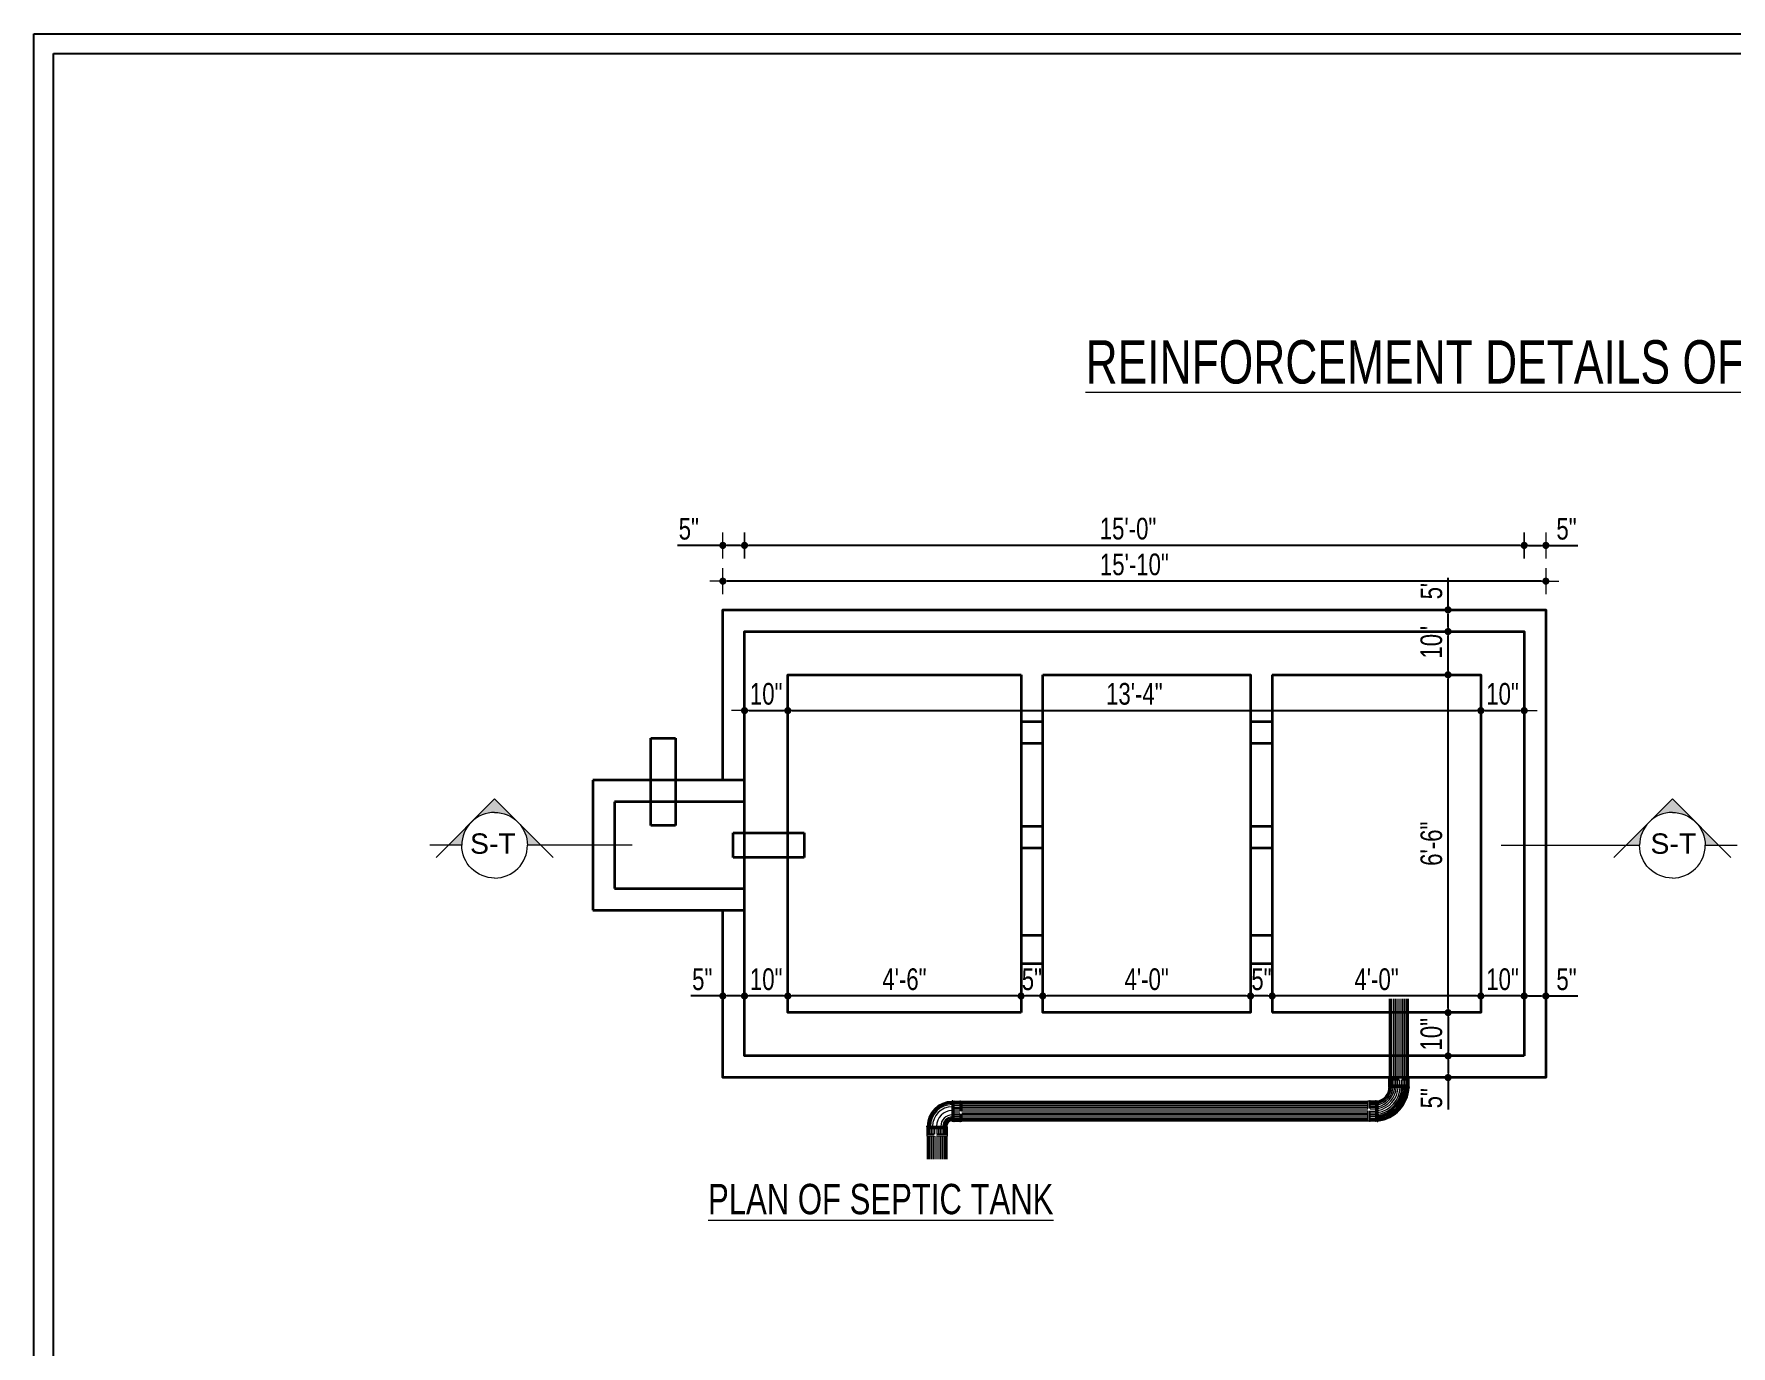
# Model space of a CAD drawing. Extents: x 52891 to 66536, y -48165 to -44533.
# Drawn here: x 65674.3 to 66066.1, y -46550 to -46247 of the extents above; entities that cross this region are included whole.
import ezdxf
from ezdxf.enums import TextEntityAlignment as Align

# ---------------------------------------------------------------- set-up
doc = ezdxf.new("R2010")
doc.units = 0
doc.header["$MEASUREMENT"] = 0
doc.header["$PDMODE"] = 3
doc.linetypes.add('ACAD_ISO02W100', pattern=[15, 12, -3])
doc.linetypes.add('DASHED2', pattern=[9.525, 6.35, -3.175])
doc.layers.get('DEFPOINTS').update_dxf_attribs({"lineweight": 13})
for name, color, linetype, lineweight in [('DIM-18', 163, 'Continuous', 18), ('FOOTING', 101, 'Continuous', 35), ('line', 7, 'Continuous', 15), ('LINE-1', 8, 'ACAD_ISO02W100', 13), ('P-Hach', 20, 'Continuous', 13), ('s-mark', 22, 'Continuous', 13), ('Text1', 7, 'Continuous', 13), ('WALL', 7, 'Continuous', 30)]:
    doc.layers.add(name, color=color, linetype=linetype, lineweight=lineweight)
doc.layers.add('Layer1', color=174, linetype='Continuous')
doc.layers.add('Pipe', color=7, linetype='Continuous', lineweight=13, true_color=0x9500c7)
doc.styles.add('RS', font='arial.ttf')
doc.styles.add('RS6', font='times.ttf')
doc.styles.add('STYLE2', font='swisscl.ttf')
doc.styles.add('STYLE20', font='swisscl.ttf')
doc.dimstyles.new('dim-01', dxfattribs={"dimtxt": 6, "dimasz": 2, "dimexe": 0.18, "dimexo": 0.0625, "dimgap": 0.5, "dimtad": 0, "dimdec": 1, "dimrnd": 0.125, "dimzin": 3, "dimdsep": 46, "dimlunit": 4, "dimtxsty": 'RS6', "dimblk": 'dim-01', "dimcen": 2, "dimse1": 1, "dimse2": 1, "dimclrt": 7, "dimadec": 0, "dimazin": 0, "dimtfac": 1, "dimtdec": 1, "dimtix": 1, "dimtmove": 0, "dimatfit": 3, "dimldrblk": 'dim-01', "dimfxl": 1, "dimtvp": 0.75, "dimtolj": 1, "dimtzin": 0, "dimarcsym": 0})

# ---------------------------------------------------------------- blocks, each defined once
blk = doc.blocks.new('dim-01')
at = {"layer": 'line', "linetype": 'Continuous'}
for p, q in [((-3, 0), (3, 0)), ((0, 3), (0, -3))]:
    blk.add_line(p, q, dxfattribs=at)
at = {"layer": 'line', "color": 6, "linetype": 'Continuous', "const_width": 0.825}
blk.add_lwpolyline([(-0.41, 0, 1), (0.41, 0, 1)], format="xyb", close=True, dxfattribs=at)
blk = doc.blocks.new('*D1934')
at = {"layer": 'DEFPOINTS', "color": 0}
for p in [(66018.37, -46365.09), (66023.37, -46381.25), (66018.37, -46386.25)]:
    blk.add_point(p, dxfattribs=at)
at = {"layer": 'DIM-18', "color": 0, "lineweight": -2}
for p, q in [((66019.37, -46365.09), (66022.37, -46365.09)), ((66023.37, -46365.09), (66030.78, -46365.09))]:
    blk.add_line(p, q, dxfattribs=at)
at = {"layer": 'DIM-18', "color": 0, "lineweight": -2, "rotation": 180}
blk.add_blockref('dim-01', (66018.37, -46365.09), dxfattribs=at)
at = {"layer": 'DIM-18', "color": 0, "lineweight": -2}
blk.add_blockref('dim-01', (66023.37, -46365.09), dxfattribs=at)
at = {"layer": 'DIM-18', "color": 7, "insert": (66028.14, -46361.27), "char_height": 5, "attachment_point": 5, "style": 'STYLE20'}
blk.add_mtext('\\A1;5"', dxfattribs=at)
blk = doc.blocks.new('*D1935')
at = {"layer": 'DEFPOINTS', "color": 0}
for p in [(65838.37, -46365.09), (65838.37, -46386.25), (66018.37, -46386.25)]:
    blk.add_point(p, dxfattribs=at)
at = {"layer": 'DIM-18', "color": 0, "lineweight": -2}
blk.add_line((66017.37, -46365.09), (65839.37, -46365.09), dxfattribs=at)
at = {"layer": 'DIM-18', "color": 0, "lineweight": -2, "rotation": 180}
blk.add_blockref('dim-01', (65838.37, -46365.09), dxfattribs=at)
at = {"layer": 'DIM-18', "color": 0, "lineweight": -2}
blk.add_blockref('dim-01', (66018.37, -46365.09), dxfattribs=at)
at = {"layer": 'DIM-18', "color": 7, "insert": (65926.91, -46361.25), "char_height": 5, "attachment_point": 5, "style": 'STYLE20'}
blk.add_mtext('\\A1;15\'-0"', dxfattribs=at)
blk = doc.blocks.new('*D1936')
at = {"layer": 'DEFPOINTS', "color": 0}
for p in [(65833.37, -46365.09), (65833.37, -46381.25), (65838.37, -46386.25)]:
    blk.add_point(p, dxfattribs=at)
at = {"layer": 'DIM-18', "color": 0, "lineweight": -2}
for p, q in [((65833.37, -46365.09), (65822.88, -46365.09)), ((65837.37, -46365.09), (65834.37, -46365.09))]:
    blk.add_line(p, q, dxfattribs=at)
at = {"layer": 'DIM-18', "color": 0, "lineweight": -2, "rotation": 180}
blk.add_blockref('dim-01', (65833.37, -46365.09), dxfattribs=at)
at = {"layer": 'DIM-18', "color": 0, "lineweight": -2}
blk.add_blockref('dim-01', (65838.37, -46365.09), dxfattribs=at)
at = {"layer": 'DIM-18', "color": 7, "insert": (65825.51, -46361.27), "char_height": 5, "attachment_point": 5, "style": 'STYLE20'}
blk.add_mtext('\\A1;5"', dxfattribs=at)
blk = doc.blocks.new('*D1937')
at = {"layer": 'DEFPOINTS', "color": 0}
for p in [(65833.37, -46373.34), (65833.37, -46379.97), (66023.37, -46379.97)]:
    blk.add_point(p, dxfattribs=at)
at = {"layer": 'DIM-18', "color": 0, "lineweight": -2}
blk.add_line((66022.37, -46373.34), (65834.37, -46373.34), dxfattribs=at)
at = {"layer": 'DIM-18', "color": 0, "lineweight": -2, "rotation": 180}
blk.add_blockref('dim-01', (65833.37, -46373.34), dxfattribs=at)
at = {"layer": 'DIM-18', "color": 0, "lineweight": -2}
blk.add_blockref('dim-01', (66023.37, -46373.34), dxfattribs=at)
at = {"layer": 'DIM-18', "color": 7, "insert": (65928.37, -46369.5), "char_height": 5, "attachment_point": 5, "style": 'STYLE20'}
blk.add_mtext('\\A1;15\'-10"', dxfattribs=at)
blk = doc.blocks.new('*D1938')
at = {"layer": 'DEFPOINTS', "color": 0}
for p in [(66008.37, -46469.13), (66008.37, -46472.97), (66018.37, -46473.46)]:
    blk.add_point(p, dxfattribs=at)
at = {"layer": 'DIM-18', "color": 0, "lineweight": -2}
blk.add_line((66017.37, -46469.13), (66009.37, -46469.13), dxfattribs=at)
at = {"layer": 'DIM-18', "color": 0, "lineweight": -2, "rotation": 180}
blk.add_blockref('dim-01', (66008.37, -46469.13), dxfattribs=at)
at = {"layer": 'DIM-18', "color": 0, "lineweight": -2}
blk.add_blockref('dim-01', (66018.37, -46469.13), dxfattribs=at)
at = {"layer": 'DIM-18', "color": 7, "insert": (66013.37, -46465.29), "char_height": 5, "attachment_point": 5, "style": 'STYLE20'}
blk.add_mtext('\\A1;10"', dxfattribs=at)
blk = doc.blocks.new('*D1939')
at = {"layer": 'DEFPOINTS', "color": 0}
for p in [(65960.21, -46469.13), (65960.21, -46472.97), (66008.37, -46472.97)]:
    blk.add_point(p, dxfattribs=at)
at = {"layer": 'DIM-18', "color": 0, "lineweight": -2}
blk.add_line((66007.37, -46469.13), (65961.21, -46469.13), dxfattribs=at)
at = {"layer": 'DIM-18', "color": 0, "lineweight": -2, "rotation": 180}
blk.add_blockref('dim-01', (65960.21, -46469.13), dxfattribs=at)
at = {"layer": 'DIM-18', "color": 0, "lineweight": -2}
blk.add_blockref('dim-01', (66008.37, -46469.13), dxfattribs=at)
at = {"layer": 'DIM-18', "color": 7, "insert": (65984.29, -46465.29), "char_height": 5, "attachment_point": 5, "style": 'STYLE20'}
blk.add_mtext('\\A1;4\'-0"', dxfattribs=at)
blk = doc.blocks.new('*D1940')
at = {"layer": 'DEFPOINTS', "color": 0}
for p in [(65955.21, -46461.7), (65955.21, -46469.13), (65960.21, -46472.97)]:
    blk.add_point(p, dxfattribs=at)
at = {"layer": 'DIM-18', "color": 0, "lineweight": -2}
blk.add_line((65959.21, -46469.13), (65956.21, -46469.13), dxfattribs=at)
at = {"layer": 'DIM-18', "color": 0, "lineweight": -2, "rotation": 180}
blk.add_blockref('dim-01', (65955.21, -46469.13), dxfattribs=at)
at = {"layer": 'DIM-18', "color": 0, "lineweight": -2}
blk.add_blockref('dim-01', (65960.21, -46469.13), dxfattribs=at)
at = {"layer": 'DIM-18', "color": 7, "insert": (65957.71, -46465.3), "char_height": 5, "attachment_point": 5, "style": 'STYLE20'}
blk.add_mtext('\\A1;5"', dxfattribs=at)
blk = doc.blocks.new('*D1941')
at = {"layer": 'DEFPOINTS', "color": 0}
for p in [(65907.21, -46461.7), (65955.21, -46461.7), (65907.21, -46469.13)]:
    blk.add_point(p, dxfattribs=at)
at = {"layer": 'DIM-18', "color": 0, "lineweight": -2}
blk.add_line((65954.21, -46469.13), (65908.21, -46469.13), dxfattribs=at)
at = {"layer": 'DIM-18', "color": 0, "lineweight": -2, "rotation": 180}
blk.add_blockref('dim-01', (65907.21, -46469.13), dxfattribs=at)
at = {"layer": 'DIM-18', "color": 0, "lineweight": -2}
blk.add_blockref('dim-01', (65955.21, -46469.13), dxfattribs=at)
at = {"layer": 'DIM-18', "color": 7, "insert": (65931.21, -46465.29), "char_height": 5, "attachment_point": 5, "style": 'STYLE20'}
blk.add_mtext('\\A1;4\'-0"', dxfattribs=at)
blk = doc.blocks.new('*D1942')
at = {"layer": 'DEFPOINTS', "color": 0}
for p in [(65902.21, -46464.17), (65907.21, -46464.17), (65902.21, -46469.13)]:
    blk.add_point(p, dxfattribs=at)
at = {"layer": 'DIM-18', "color": 0, "lineweight": -2}
blk.add_line((65906.21, -46469.13), (65903.21, -46469.13), dxfattribs=at)
at = {"layer": 'DIM-18', "color": 0, "lineweight": -2, "rotation": 180}
blk.add_blockref('dim-01', (65902.21, -46469.13), dxfattribs=at)
at = {"layer": 'DIM-18', "color": 0, "lineweight": -2}
blk.add_blockref('dim-01', (65907.21, -46469.13), dxfattribs=at)
at = {"layer": 'DIM-18', "color": 7, "insert": (65904.71, -46465.3), "char_height": 5, "attachment_point": 5, "style": 'STYLE20'}
blk.add_mtext('\\A1;5"', dxfattribs=at)
blk = doc.blocks.new('*D1943')
at = {"layer": 'DEFPOINTS', "color": 0}
for p in [(65848.37, -46464.17), (65902.21, -46464.17), (65848.37, -46469.13)]:
    blk.add_point(p, dxfattribs=at)
at = {"layer": 'DIM-18', "color": 0, "lineweight": -2}
blk.add_line((65901.21, -46469.13), (65849.37, -46469.13), dxfattribs=at)
at = {"layer": 'DIM-18', "color": 0, "lineweight": -2, "rotation": 180}
blk.add_blockref('dim-01', (65848.37, -46469.13), dxfattribs=at)
at = {"layer": 'DIM-18', "color": 0, "lineweight": -2}
blk.add_blockref('dim-01', (65902.21, -46469.13), dxfattribs=at)
at = {"layer": 'DIM-18', "color": 7, "insert": (65875.29, -46465.29), "char_height": 5, "attachment_point": 5, "style": 'STYLE20'}
blk.add_mtext('\\A1;4\'-6"', dxfattribs=at)
blk = doc.blocks.new('*D1944')
at = {"layer": 'DEFPOINTS', "color": 0}
for p in [(65838.37, -46464.17), (65848.37, -46464.17), (65838.37, -46469.13)]:
    blk.add_point(p, dxfattribs=at)
at = {"layer": 'DIM-18', "color": 0, "lineweight": -2}
blk.add_line((65847.37, -46469.13), (65839.37, -46469.13), dxfattribs=at)
at = {"layer": 'DIM-18', "color": 0, "lineweight": -2, "rotation": 180}
blk.add_blockref('dim-01', (65838.37, -46469.13), dxfattribs=at)
at = {"layer": 'DIM-18', "color": 0, "lineweight": -2}
blk.add_blockref('dim-01', (65848.37, -46469.13), dxfattribs=at)
at = {"layer": 'DIM-18', "color": 7, "insert": (65843.37, -46465.29), "char_height": 5, "attachment_point": 5, "style": 'STYLE20'}
blk.add_mtext('\\A1;10"', dxfattribs=at)
blk = doc.blocks.new('*D1945')
at = {"layer": 'DEFPOINTS', "color": 0}
for p in [(65838.37, -46464.17), (65833.37, -46464.54), (65833.37, -46469.13)]:
    blk.add_point(p, dxfattribs=at)
at = {"layer": 'DIM-18', "color": 0, "lineweight": -2}
for p, q in [((65833.37, -46469.13), (65825.97, -46469.13)), ((65837.37, -46469.13), (65834.37, -46469.13))]:
    blk.add_line(p, q, dxfattribs=at)
at = {"layer": 'DIM-18', "color": 0, "lineweight": -2, "rotation": 180}
blk.add_blockref('dim-01', (65833.37, -46469.13), dxfattribs=at)
at = {"layer": 'DIM-18', "color": 0, "lineweight": -2}
blk.add_blockref('dim-01', (65838.37, -46469.13), dxfattribs=at)
at = {"layer": 'DIM-18', "color": 7, "insert": (65828.61, -46465.3), "char_height": 5, "attachment_point": 5, "style": 'STYLE20'}
blk.add_mtext('\\A1;5"', dxfattribs=at)
blk = doc.blocks.new('*D1946')
at = {"layer": 'DEFPOINTS', "color": 0}
for p in [(66000.8, -46394.97), (66008.37, -46394.97), (66009.88, -46472.97)]:
    blk.add_point(p, dxfattribs=at)
at = {"layer": 'DIM-18', "color": 0, "lineweight": -2}
blk.add_line((66000.8, -46471.97), (66000.8, -46395.97), dxfattribs=at)
for p, rotation in [((66000.8, -46394.97), 90), ((66000.8, -46472.97), 270)]:
    blk.add_blockref('dim-01', p, dxfattribs=dict(at, rotation=rotation))
at = {"layer": 'DIM-18', "color": 7, "insert": (65996.96, -46433.97), "char_height": 5, "attachment_point": 5, "rotation": 90, "style": 'STYLE20'}
blk.add_mtext('\\A1;6\'-6"', dxfattribs=at)
blk = doc.blocks.new('*D1947')
at = {"layer": 'DEFPOINTS', "color": 0}
for p in [(65999.29, -46384.97), (66000.8, -46384.97), (66008.37, -46394.97)]:
    blk.add_point(p, dxfattribs=at)
at = {"layer": 'DIM-18', "color": 0, "lineweight": -2}
blk.add_line((66000.8, -46393.97), (66000.8, -46385.97), dxfattribs=at)
for p, rotation in [((66000.8, -46384.97), 90), ((66000.8, -46394.97), 270)]:
    blk.add_blockref('dim-01', p, dxfattribs=dict(at, rotation=rotation))
at = {"layer": 'DIM-18', "color": 7, "insert": (65996.96, -46387.47), "char_height": 5, "attachment_point": 5, "rotation": 90, "style": 'STYLE20'}
blk.add_mtext('\\A1;10"', dxfattribs=at)
blk = doc.blocks.new('*D1948')
at = {"layer": 'DEFPOINTS', "color": 0}
for p in [(66009.88, -46472.97), (66000.8, -46482.97), (66009.88, -46482.97)]:
    blk.add_point(p, dxfattribs=at)
at = {"layer": 'DIM-18', "color": 0, "lineweight": -2}
blk.add_line((66000.8, -46473.97), (66000.8, -46481.97), dxfattribs=at)
for p, rotation in [((66000.8, -46472.97), 90), ((66000.8, -46482.97), 270)]:
    blk.add_blockref('dim-01', p, dxfattribs=dict(at, rotation=rotation))
at = {"layer": 'DIM-18', "color": 7, "insert": (65996.96, -46477.97), "char_height": 5, "attachment_point": 5, "rotation": 90, "style": 'STYLE20'}
blk.add_mtext('\\A1;10"', dxfattribs=at)
blk = doc.blocks.new('*D1949')
at = {"layer": 'DEFPOINTS', "color": 0}
for p in [(66000.8, -46482.97), (66000.8, -46487.97), (66000.8, -46487.97)]:
    blk.add_point(p, dxfattribs=at)
at = {"layer": 'DIM-18', "color": 0, "lineweight": -2}
for p, q in [((66000.8, -46483.97), (66000.8, -46486.97)), ((66000.8, -46487.97), (66000.8, -46495.37))]:
    blk.add_line(p, q, dxfattribs=at)
for p, rotation in [((66000.8, -46482.97), 90), ((66000.8, -46487.97), 270)]:
    blk.add_blockref('dim-01', p, dxfattribs=dict(at, rotation=rotation))
at = {"layer": 'DIM-18', "color": 7, "insert": (65996.97, -46492.74), "char_height": 5, "attachment_point": 5, "rotation": 90, "style": 'STYLE20'}
blk.add_mtext('\\A1;5"', dxfattribs=at)
blk = doc.blocks.new('*D1950')
at = {"layer": 'DEFPOINTS', "color": 0}
for p in [(66018.37, -46469.13), (66018.37, -46473.46), (66023.37, -46473.68)]:
    blk.add_point(p, dxfattribs=at)
at = {"layer": 'DIM-18', "color": 0, "lineweight": -2}
for p, q in [((66019.37, -46469.13), (66022.37, -46469.13)), ((66023.37, -46469.13), (66030.78, -46469.13))]:
    blk.add_line(p, q, dxfattribs=at)
at = {"layer": 'DIM-18', "color": 0, "lineweight": -2, "rotation": 180}
blk.add_blockref('dim-01', (66018.37, -46469.13), dxfattribs=at)
at = {"layer": 'DIM-18', "color": 0, "lineweight": -2}
blk.add_blockref('dim-01', (66023.37, -46469.13), dxfattribs=at)
at = {"layer": 'DIM-18', "color": 7, "insert": (66028.14, -46465.3), "char_height": 5, "attachment_point": 5, "style": 'STYLE20'}
blk.add_mtext('\\A1;5"', dxfattribs=at)
blk = doc.blocks.new('*D1951')
at = {"layer": 'DEFPOINTS', "color": 0}
for p in [(66000.8, -46379.97), (66004.08, -46379.97), (66003.8, -46384.97)]:
    blk.add_point(p, dxfattribs=at)
at = {"layer": 'DIM-18', "color": 0, "lineweight": -2}
for p, q in [((66000.8, -46379.97), (66000.8, -46372.56)), ((66000.8, -46383.97), (66000.8, -46380.97))]:
    blk.add_line(p, q, dxfattribs=at)
for p, rotation in [((66000.8, -46379.97), 90), ((66000.8, -46384.97), 270)]:
    blk.add_blockref('dim-01', p, dxfattribs=dict(at, rotation=rotation))
at = {"layer": 'DIM-18', "color": 7, "insert": (65996.97, -46375.2), "char_height": 5, "attachment_point": 5, "rotation": 90, "style": 'STYLE20'}
blk.add_mtext('\\A1;5"', dxfattribs=at)
blk = doc.blocks.new('fdgdfgh')
at = {"layer": 'LINE-1', "ltscale": 0.2}
for p, q in [((4309.09, -1657.99), (4309.09, -1657.86)), ((4309.09, -1658.24), (4309.09, -1658.36)), ((4309.09, -1659.64), (4309.09, -1659.77)), ((4313.84, -1659.64), (4309.09, -1659.64)), ((4313.84, -1659.77), (4309.09, -1659.77)), ((4313.78, -1660.14), (4309.15, -1660.14)), ((4313.84, -1657.99), (4313.84, -1657.86)), ((4313.84, -1658.24), (4313.84, -1658.36)), ((4313.84, -1659.64), (4313.84, -1659.77))]:
    blk.add_line(p, q, dxfattribs=at)
at = {"layer": 'P-Hach', "color": 254}
for p, q in [((4309.15, -1657.99), (4309.15, -1658.24)), ((4309.15, -1658.36), (4309.15, -1659.64)), ((4309.15, -1659.77), (4309.15, -1660.14)), ((4309.18, -1658.36), (4309.18, -1659.64)), ((4309.25, -1658.36), (4309.25, -1659.64)), ((4309.35, -1658.36), (4309.35, -1659.64)), ((4309.65, -1658.36), (4309.65, -1659.64)), ((4309.85, -1659.64), (4309.85, -1658.36)), ((4310.22, -1659.64), (4310.22, -1658.36)), ((4310.6, -1659.64), (4310.6, -1658.36)), ((4310.97, -1659.64), (4310.97, -1658.36)), ((4311.47, -1659.64), (4311.47, -1658.36)), ((4311.91, -1659.64), (4311.91, -1658.36)), ((4312.27, -1659.64), (4312.27, -1658.36)), ((4312.66, -1659.64), (4312.66, -1658.36)), ((4313.08, -1659.64), (4313.08, -1658.36)), ((4313.28, -1658.36), (4313.28, -1659.64)), ((4313.58, -1658.36), (4313.58, -1659.64)), ((4313.68, -1658.36), (4313.68, -1659.64)), ((4313.75, -1658.36), (4313.75, -1659.64)), ((4313.78, -1657.99), (4313.78, -1658.24)), ((4313.78, -1658.36), (4313.78, -1659.64)), ((4313.78, -1658.36), (4313.78, -1659.64)), ((4313.78, -1659.77), (4313.78, -1660.14))]:
    blk.add_line(p, q, dxfattribs=at)
at = {"layer": 'Pipe', "color": 254}
for p, q in [((4309.09, -1657.86), (4313.84, -1657.86)), ((4309.09, -1657.99), (4313.84, -1657.99)), ((4309.09, -1658.24), (4313.84, -1658.24)), ((4309.09, -1658.36), (4313.84, -1658.36)), ((4309.09, -1659.77), (4309.09, -1659.76)), ((4309.47, -1658.36), (4309.47, -1659.64)), ((4313.47, -1658.36), (4313.47, -1659.64)), ((4313.84, -1659.77), (4313.84, -1659.76))]:
    blk.add_line(p, q, dxfattribs=at)
blk = doc.blocks.new('*D1952')
at = {"layer": 'DEFPOINTS', "color": 0}
for p in [(65838.37, -46403.23), (65848.37, -46403.23), (65848.37, -46403.23)]:
    blk.add_point(p, dxfattribs=at)
at = {"layer": 'DIM-18', "color": 0, "lineweight": -2}
blk.add_line((65839.37, -46403.23), (65847.37, -46403.23), dxfattribs=at)
at = {"layer": 'DIM-18', "color": 0, "lineweight": -2, "rotation": 180}
blk.add_blockref('dim-01', (65838.37, -46403.23), dxfattribs=at)
at = {"layer": 'DIM-18', "color": 0, "lineweight": -2}
blk.add_blockref('dim-01', (65848.37, -46403.23), dxfattribs=at)
at = {"layer": 'DIM-18', "color": 7, "insert": (65843.37, -46399.39), "char_height": 5, "attachment_point": 5, "style": 'STYLE20'}
blk.add_mtext('\\A1;10"', dxfattribs=at)
blk = doc.blocks.new('*D1953')
at = {"layer": 'DEFPOINTS', "color": 0}
for p in [(65848.37, -46403.23), (66008.37, -46403.23), (66008.37, -46403.23)]:
    blk.add_point(p, dxfattribs=at)
at = {"layer": 'DIM-18', "color": 0, "lineweight": -2}
blk.add_line((65849.37, -46403.23), (66007.37, -46403.23), dxfattribs=at)
at = {"layer": 'DIM-18', "color": 0, "lineweight": -2, "rotation": 180}
blk.add_blockref('dim-01', (65848.37, -46403.23), dxfattribs=at)
at = {"layer": 'DIM-18', "color": 0, "lineweight": -2}
blk.add_blockref('dim-01', (66008.37, -46403.23), dxfattribs=at)
at = {"layer": 'DIM-18', "color": 7, "insert": (65928.37, -46399.39), "char_height": 5, "attachment_point": 5, "style": 'STYLE20'}
blk.add_mtext('\\A1;13\'-4"', dxfattribs=at)
blk = doc.blocks.new('*D1954')
at = {"layer": 'DEFPOINTS', "color": 0}
for p in [(66008.37, -46403.23), (66018.37, -46403.23), (66018.37, -46403.23)]:
    blk.add_point(p, dxfattribs=at)
at = {"layer": 'DIM-18', "color": 0, "lineweight": -2}
blk.add_line((66009.37, -46403.23), (66017.37, -46403.23), dxfattribs=at)
at = {"layer": 'DIM-18', "color": 0, "lineweight": -2, "rotation": 180}
blk.add_blockref('dim-01', (66008.37, -46403.23), dxfattribs=at)
at = {"layer": 'DIM-18', "color": 0, "lineweight": -2}
blk.add_blockref('dim-01', (66018.37, -46403.23), dxfattribs=at)
at = {"layer": 'DIM-18', "color": 7, "insert": (66013.37, -46399.39), "char_height": 5, "attachment_point": 5, "style": 'STYLE20'}
blk.add_mtext('\\A1;10"', dxfattribs=at)
blk = doc.blocks.new('L')
at = {"layer": 'Layer1', "color": 4}
blk.add_lwpolyline([(-781.98, 548.61), (4.12, 548.61), (4.12, -4.12), (-781.98, -4.12)], close=True, dxfattribs=at)
at = {"layer": 'Layer1', "color": 1}
blk.add_lwpolyline([(-777.86, 544.49), (0, 544.49), (0, 0), (-777.86, 0)], close=True, dxfattribs=at)

msp = doc.modelspace()

# ---------------------------------------------------------------- hatches: boundary and pattern name
at = {"layer": 's-mark', "lineweight": 0}
for points in [[(65786.04, -46428.97), (65780.68, -46423.61), (65775.32, -46428.97, -0.414214)], [(66047.22, -46428.97), (66052.58, -46423.61), (66057.94, -46428.97, 0.414214)]]:
    msp.add_hatch(color=5, dxfattribs=at).paths.add_polyline_path(points)
h = msp.add_hatch(color=5, dxfattribs=at)
h.paths.add_polyline_path([(65775.32, -46428.97), (65769.96, -46434.33), (65773.1, -46434.33, -0.198912)])
h.paths.add_polyline_path([(65791.39, -46434.33), (65786.04, -46428.97, -0.198912), (65788.26, -46434.33)])
h = msp.add_hatch(color=5, dxfattribs=at)
h.paths.add_polyline_path([(66057.94, -46428.97), (66063.29, -46434.33), (66060.16, -46434.33, 0.198912)])
h.paths.add_polyline_path([(66041.86, -46434.33), (66047.22, -46428.97, 0.198912), (66045, -46434.33)])

# ---------------------------------------------------------------- linework, layer by layer
at = {"layer": 'FOOTING'}
for p, q in [((65838.37, -46419.33), (65803.37, -46419.33)), ((65803.37, -46419.33), (65803.37, -46449.33)), ((65838.37, -46424.33), (65808.37, -46424.33)), ((65808.37, -46424.33), (65808.37, -46444.33)), ((65838.37, -46444.33), (65838.37, -46424.33)), ((65808.37, -46444.33), (65838.37, -46444.33)), ((65803.37, -46449.33), (65838.37, -46449.33))]:
    msp.add_line(p, q, dxfattribs=at)
msp.add_lwpolyline([(65833.37, -46419.33), (65833.37, -46379.97), (66023.37, -46379.97), (66023.37, -46487.97), (65833.37, -46487.97), (65833.37, -46449.33)], dxfattribs=at)
at = {"layer": 'P-Hach', "ltscale": 0.2}
for p, q in [((65987.35, -46487.97), (65987.35, -46469.77)), ((65987.47, -46487.97), (65987.47, -46469.77)), ((65987.65, -46487.97), (65987.65, -46469.77)), ((65987.85, -46487.97), (65987.85, -46469.77)), ((65988.28, -46487.97), (65988.28, -46469.77)), ((65988.67, -46487.97), (65988.67, -46469.77)), ((65989.03, -46487.97), (65989.03, -46469.77)), ((65989.47, -46487.97), (65989.47, -46469.77)), ((65989.97, -46487.97), (65989.97, -46469.77)), ((65990.34, -46487.97), (65990.34, -46469.77)), ((65990.72, -46487.97), (65990.72, -46469.77)), ((65991.09, -46487.97), (65991.09, -46469.77)), ((65991.29, -46487.97), (65991.29, -46469.77)), ((65991.47, -46487.97), (65991.47, -46469.77)), ((65991.59, -46487.97), (65991.59, -46469.77)), ((65982.28, -46493.5), (65888.58, -46493.5)), ((65982.28, -46493.6), (65888.58, -46493.6)), ((65982.28, -46493.72), (65888.58, -46493.72)), ((65982.28, -46493.9), (65888.58, -46493.9)), ((65982.28, -46494.1), (65888.58, -46494.1)), ((65982.28, -46494.48), (65888.58, -46494.48)), ((65982.28, -46494.86), (65888.58, -46494.86)), ((65982.28, -46495.23), (65888.58, -46495.23)), ((65982.28, -46495.72), (65888.58, -46495.72)), ((65982.28, -46496.17), (65888.58, -46496.17)), ((65982.28, -46496.52), (65888.58, -46496.52)), ((65982.28, -46496.92), (65888.58, -46496.92)), ((65982.28, -46497.34), (65888.58, -46497.34)), ((65982.28, -46497.54), (65888.58, -46497.54)), ((65982.28, -46497.72), (65888.58, -46497.72)), ((65982.28, -46497.84), (65888.58, -46497.84)), ((65982.28, -46497.94), (65888.58, -46497.94)), ((65880.58, -46501.5), (65880.58, -46506.78)), ((65880.68, -46501.5), (65880.68, -46506.78)), ((65880.8, -46501.5), (65880.8, -46506.78)), ((65880.98, -46501.5), (65880.98, -46506.78)), ((65881.18, -46501.5), (65881.18, -46506.78)), ((65881.55, -46501.5), (65881.55, -46506.78)), ((65881.93, -46501.5), (65881.93, -46506.78)), ((65882.3, -46501.5), (65882.3, -46506.78)), ((65882.8, -46501.5), (65882.8, -46506.78)), ((65883.24, -46501.5), (65883.24, -46506.78)), ((65883.6, -46501.5), (65883.6, -46506.78)), ((65883.99, -46501.5), (65883.99, -46506.78)), ((65884.41, -46501.5), (65884.41, -46506.78)), ((65884.61, -46501.5), (65884.61, -46506.78)), ((65884.8, -46501.5), (65884.8, -46506.78)), ((65884.91, -46501.5), (65884.91, -46506.78)), ((65885.01, -46501.5), (65885.01, -46506.78))]:
    msp.add_line(p, q, dxfattribs=at)
for centre, radius, start, end in [((65983.55, -46489.82), 8.1, 277.1324, 356.9931), ((65983.3, -46489.68), 8.14, 278.8471, 355.991), ((65983.12, -46489.55), 8.13, 280.1534, 355.091), ((65983.04, -46489.51), 7.97, 280.9297, 354.6485), ((65983.02, -46489.49), 7.75, 281.4695, 354.4153), ((65983.16, -46489.69), 7.28, 281.0701, 355.6036), ((65983.47, -46489.93), 6.63, 279.4694, 357.2408), ((65983.58, -46489.96), 6.16, 279.0948, 357.2714), ((65983.57, -46489.92), 5.73, 279.8979, 356.7583), ((65983.58, -46489.98), 5.25, 280.7644, 357.0118), ((65983.28, -46489.66), 5.23, 284.1681, 353.5181), ((65983.44, -46489.73), 4.7, 283.7842, 353.6347), ((65983.51, -46489.84), 4.25, 284.3274, 354.5442), ((65983.49, -46489.81), 4.09, 285.2021, 353.8522), ((65983.65, -46489.92), 3.74, 284.0665, 354.9941), ((65886.3, -46499.22), 5.63, 90, 180), ((65886.3, -46499.22), 5.51, 90, 180), ((65886.3, -46499.22), 5.26, 90, 180), ((65886.3, -46499.22), 5.01, 90, 180), ((65886.3, -46499.22), 4.51, 90, 180), ((65886.3, -46499.22), 3.62, 90, 180), ((65886.3, -46499.22), 2.62, 90, 180), ((65886.3, -46499.22), 2.12, 90, 180), ((65886.3, -46499.22), 1.87, 90, 180), ((65886.3, -46499.22), 1.62, 90, 180), ((65886.3, -46499.22), 1.49, 90, 180), ((65886.3, -46499.22), 1.37, 90, 180)]:
    msp.add_arc(centre, radius, start, end, dxfattribs=at)
at = {"layer": 'Pipe'}
for p, q in [((65987.25, -46487.97), (65987.25, -46469.77)), ((65991.69, -46487.97), (65991.69, -46469.77)), ((65888.58, -46493.47), (65982.28, -46493.47)), ((65888.58, -46497.97), (65982.28, -46497.97)), ((65880.55, -46501.5), (65880.55, -46506.78)), ((65885.05, -46501.5), (65885.05, -46506.78))]:
    msp.add_line(p, q, dxfattribs=at)
for centre, radius, start, end in [((65983.63, -46489.89), 8.17, 276.5152, 357.5116), ((65983.91, -46490.21), 3.24, 281.5014, 359.2413), ((65886.3, -46499.22), 5.75, 90, 180), ((65886.3, -46499.22), 1.25, 90, 180)]:
    msp.add_arc(centre, radius, start, end, dxfattribs=at)
at = {"layer": 's-mark', "color": 5, "lineweight": 0}
for p, q in [((65773.1, -46434.33), (65765.7, -46434.33)), ((66060.16, -46434.33), (66067.56, -46434.33))]:
    msp.add_line(p, q, dxfattribs=at)
for points in [[(65767.15, -46437.14), (65780.68, -46423.61), (65794.2, -46437.14)], [(66066.1, -46437.14), (66052.58, -46423.61), (66039.05, -46437.14)], [(65812.42, -46434.33), (65788.26, -46434.33)], [(66013.02, -46434.33), (66045, -46434.33)]]:
    msp.add_lwpolyline(points, dxfattribs=at)
for points in [[(65780.68, -46426.75, 0.414214), (65773.1, -46434.33)], [(65780.68, -46426.75, -0.414214), (65788.26, -46434.33)], [(66052.58, -46426.75, 0.414214), (66045, -46434.33)], [(66052.58, -46426.75, -0.414214), (66060.16, -46434.33)], [(65780.68, -46441.9, -0.414214), (65773.1, -46434.33)], [(65780.68, -46441.9, 0.414214), (65788.26, -46434.33)], [(66052.58, -46441.9, -0.414214), (66045, -46434.33)], [(66052.58, -46441.9, 0.414214), (66060.16, -46434.33)]]:
    msp.add_lwpolyline(points, format="xyb", dxfattribs=at)
at = {"layer": 'WALL', "lineweight": 35}
for p, q in [((65902.21, -46394.97), (65902.21, -46472.97)), ((65960.21, -46394.97), (65960.21, -46472.97)), ((65907.21, -46405.85), (65902.21, -46405.85)), ((65960.21, -46405.85), (65955.21, -46405.85)), ((65907.21, -46410.85), (65902.21, -46410.85)), ((65960.21, -46410.85), (65955.21, -46410.85)), ((65907.21, -46429.99), (65902.21, -46429.99)), ((65960.21, -46429.99), (65955.21, -46429.99)), ((65907.21, -46434.99), (65902.21, -46434.99)), ((65960.21, -46434.99), (65955.21, -46434.99)), ((65907.21, -46455.2), (65902.21, -46455.2)), ((65960.21, -46455.2), (65955.21, -46455.2)), ((65907.21, -46461.7), (65902.21, -46461.7)), ((65960.21, -46461.7), (65955.21, -46461.7))]:
    msp.add_line(p, q, dxfattribs=at)
for points in [[(66018.37, -46482.97), (65838.37, -46482.97), (65838.37, -46384.97), (66018.37, -46384.97)], [(65907.21, -46394.97), (65955.21, -46394.97), (65955.21, -46472.97), (65907.21, -46472.97)]]:
    msp.add_lwpolyline(points, close=True, dxfattribs=at)
for points in [[(65902.21, -46472.97), (65848.37, -46472.97), (65848.37, -46394.97), (65902.21, -46394.97)], [(65960.21, -46394.97), (66008.37, -46394.97), (66008.37, -46472.97), (65960.21, -46472.97)]]:
    msp.add_lwpolyline(points, dxfattribs=at)
at = {"layer": 'WALL', "linetype": 'DASHED2', "lineweight": 35, "ltscale": 7}
for points in [[(65816.77, -46409.59), (65822.46, -46409.59), (65822.46, -46429.79), (65816.77, -46429.79)], [(65835.72, -46431.48), (65852.16, -46431.48), (65852.16, -46437.18), (65835.72, -46437.18)]]:
    msp.add_lwpolyline(points, close=True, dxfattribs=at)

# ---------------------------------------------------------------- block references
at = {"layer": 'Pipe'}
for p, rotation in [((70300.94, -48148.11), 180), ((64228.44, -50807.19), 90), ((67642.42, -42184.24), 270)]:
    msp.add_blockref('fdgdfgh', p, dxfattribs=dict(at, rotation=rotation))
msp.add_blockref('fdgdfgh', (61571.34, -44841.36), dxfattribs=at)
at = {"layer": 'WALL', "xscale": 1.096329140797025, "yscale": 1.096329140797025, "zscale": 1.096329140792196}
msp.add_blockref('L', (66531.63, -46848.44), dxfattribs=at)

# ---------------------------------------------------------------- texts
at = {"layer": 's-mark', "color": 5, "lineweight": 0, "style": 'RS'}
for p in [(65780.28, -46433.94), (66052.81, -46433.94)]:
    msp.add_text('S-T', height=4.703, dxfattribs=at).set_placement(p, align=Align.MIDDLE_CENTER)
at = {"layer": 'Text1', "style": 'STYLE2'}
msp.add_text('%%UREINFORCEMENT DETAILS OF  SEPTIC TANK ', height=10, dxfattribs=at).set_placement((65917.1, -46327.71))
at = {"layer": 'Text1', "insert": (65829.95, -46512.52), "char_height": 7, "width": 460.5912, "attachment_point": 1, "style": 'STYLE2'}
msp.add_mtext('{\\LPLAN OF SEPTIC TANK}', dxfattribs=at)

# ---------------------------------------------------------------- dimensions: what is measured, and where the dimension line sits
at = {"layer": 'DIM-18'}
for base, p1, p2, angle, picture, middle in [((65833.37, -46365.09), (65838.37, -46386.25), (65833.37, -46381.25), 180, '*D1936', (65825.51, -46365.09)), ((65838.37, -46365.09), (66018.37, -46386.25), (65838.37, -46386.25), 180, '*D1935', (65926.91, -46365.09)), ((66018.37, -46365.09), (66023.37, -46381.25), (66018.37, -46386.25), 180, '*D1934', (66028.14, -46365.09)), ((66000.8, -46379.97), (66003.8, -46384.97), (66004.08, -46379.97), 90, '*D1951', (66000.8, -46375.2)), ((66000.8, -46384.97), (66008.37, -46394.97), (65999.29, -46384.97), 90, '*D1947', (66000.8, -46387.47)), ((65833.37, -46469.13), (65838.37, -46464.17), (65833.37, -46464.54), 180, '*D1945', (65828.61, -46469.13)), ((65838.37, -46469.13), (65848.37, -46464.17), (65838.37, -46464.17), 180, '*D1944', (65843.37, -46469.13)), ((65902.21, -46469.13), (65907.21, -46464.17), (65902.21, -46464.17), 180, '*D1942', (65904.71, -46469.13)), ((65907.21, -46469.13), (65955.21, -46461.7), (65907.21, -46461.7), 180, '*D1941', (65931.21, -46469.13)), ((65955.21, -46469.13), (65960.21, -46472.97), (65955.21, -46461.7), 180, '*D1940', (65957.71, -46469.13)), ((66008.37, -46469.13), (66018.37, -46473.46), (66008.37, -46472.97), 180, '*D1938', (66013.37, -46469.13)), ((66018.37, -46469.13), (66023.37, -46473.68), (66018.37, -46473.46), 180, '*D1950', (66028.14, -46469.13)), ((66000.8, -46482.97), (66009.88, -46472.97), (66009.88, -46482.97), 90, '*D1948', (66000.8, -46477.97)), ((66000.8, -46487.97), (66000.8, -46482.97), (66000.8, -46487.97), 90, '*D1949', (66000.8, -46492.74))]:
    dim = msp.add_linear_dim(base=base, p1=p1, p2=p2, angle=angle, dimstyle='dim-01', override={"dimtxt": 5, "dimasz": 1, "dimtxsty": 'STYLE20', "dimtix": 0}, dxfattribs=at)
    dim.commit()
    dim.dimension.update_dxf_attribs({"geometry": picture, "text_midpoint": middle, "dimtype": 160})
for base, p1, p2, angle, picture, middle in [((65833.37, -46373.34), (66023.37, -46379.97), (65833.37, -46379.97), 180, '*D1937', (65928.37, -46369.5)), ((66000.8, -46394.97), (66009.88, -46472.97), (66008.37, -46394.97), 90, '*D1946', (65996.96, -46433.97)), ((65848.37, -46469.13), (65902.21, -46464.17), (65848.37, -46464.17), 180, '*D1943', (65875.29, -46465.29)), ((65960.21, -46469.13), (66008.37, -46472.97), (65960.21, -46472.97), 180, '*D1939', (65984.29, -46465.29))]:
    dim = msp.add_linear_dim(base=base, p1=p1, p2=p2, angle=angle, dimstyle='dim-01', override={"dimtxt": 5, "dimasz": 1, "dimtxsty": 'STYLE20', "dimtix": 0}, dxfattribs=at)
    dim.commit()
    dim.dimension.update_dxf_attribs({"geometry": picture, "text_midpoint": middle})
for base, p1, p2, picture, middle in [((65848.37, -46403.23), (65838.37, -46403.23), (65848.37, -46403.23), '*D1952', (65843.37, -46403.23)), ((66018.37, -46403.23), (66008.37, -46403.23), (66018.37, -46403.23), '*D1954', (66013.37, -46403.23))]:
    dim = msp.add_linear_dim(base=base, p1=p1, p2=p2, dimstyle='dim-01', override={"dimtxt": 5, "dimasz": 1, "dimtxsty": 'STYLE20', "dimtix": 0}, dxfattribs=at)
    dim.commit()
    dim.dimension.update_dxf_attribs({"geometry": picture, "text_midpoint": middle, "dimtype": 160})
dim = msp.add_linear_dim(base=(66008.37, -46403.23), p1=(65848.37, -46403.23), p2=(66008.37, -46403.23), dimstyle='dim-01', override={"dimtxt": 5, "dimasz": 1, "dimtxsty": 'STYLE20', "dimtix": 0}, dxfattribs=at)
dim.commit()
dim.dimension.update_dxf_attribs({"geometry": '*D1953', "text_midpoint": (65928.37, -46399.39)})

doc.saveas('drawing.dxf')
